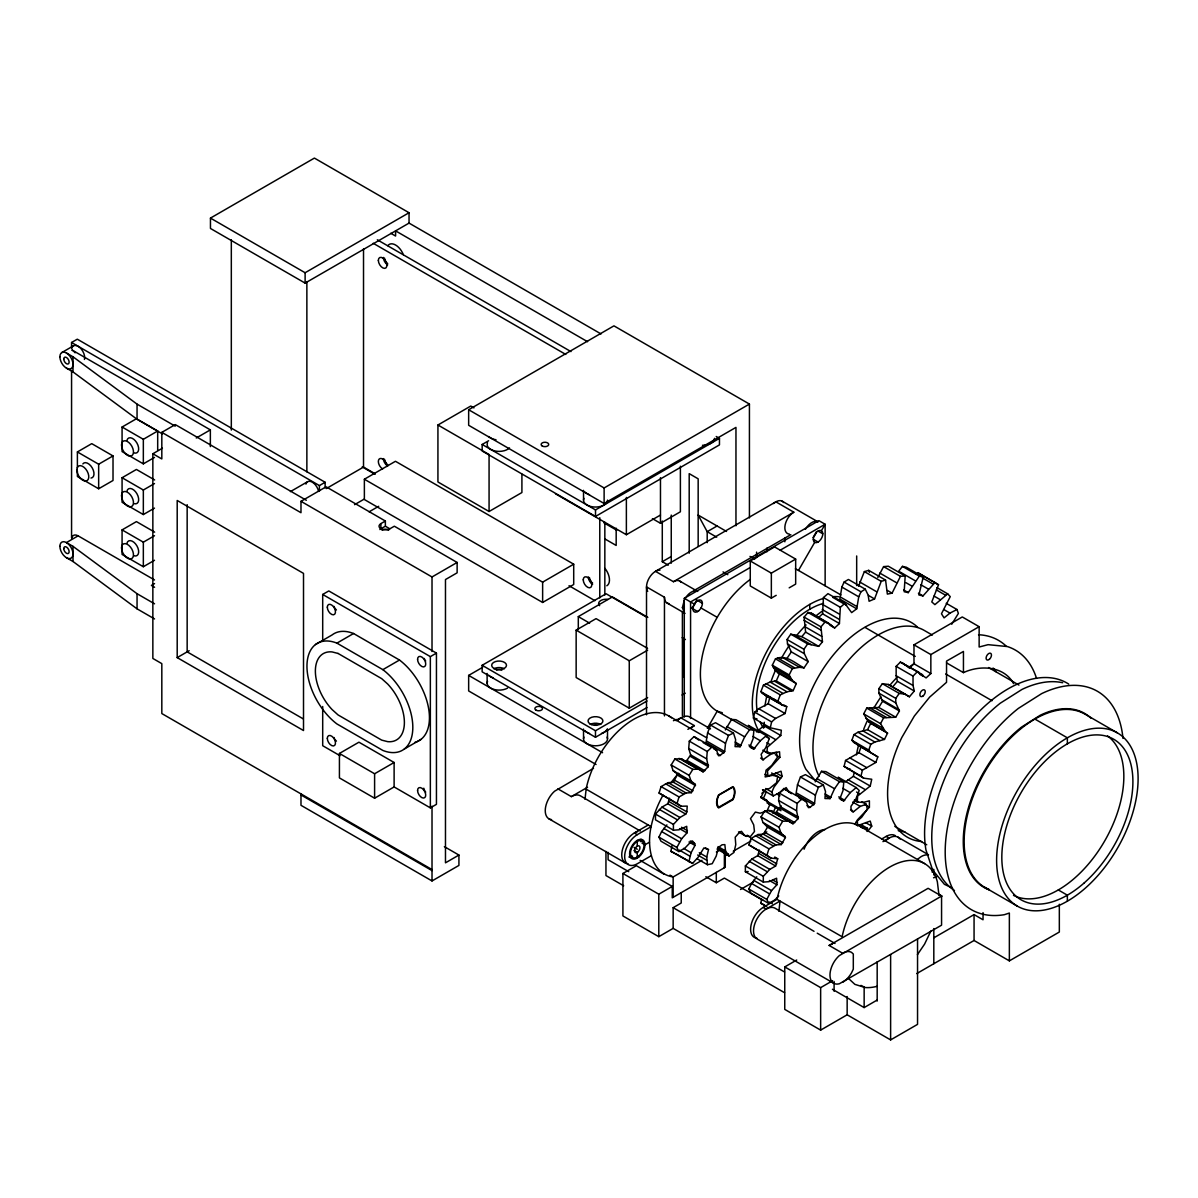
<?xml version="1.0" encoding="UTF-8"?>
<svg xmlns="http://www.w3.org/2000/svg" width="1198" height="1198" viewBox="0 0 1198 1198"><rect width="100%" height="100%" fill="white"/><g stroke="black" fill="none" stroke-linecap="round" stroke-linejoin="round"><path stroke-width="1.5" d="M725.314 729.956L731.619 719.414L735.961 719.728L753.901 730.091L753.123 738.642L750.262 746.159L750.906 747.672L753.841 749.049L760.356 740.738L766.316 735.677L769.311 738.567L765.777 747.657L761.119 754.381L762.632 759.951L770.329 754.485L776.334 752.359L777.442 757.331L771.722 765.417L766.046 770.179L765.163 776.963L772.56 775.331L777.592 776.439L776.648 782.638L769.76 788.344L764.024 790.366L760.91 797.778L766.735 800.324L769.91 804.532L767.049 810.896L760.146 813.202L755.369 812.094L750.487 818.623L753.707 824.898L754.47 831.487L750.173 836.908L744.482 835.395L741.502 831.337L739.75 832.041L735.198 837.222L735.767 844.65L733.97 852.452L729.013 855.971L717.048 849.068M815.209 781.86L821.499 771.317L825.856 771.632L843.796 781.995L843.018 790.53L840.157 798.048L840.801 799.575L843.736 800.938L850.251 792.642L856.211 787.58L859.206 790.455L855.672 799.545L851.014 806.284L850.939 808.351L852.527 811.84L853.5 811.72L860.224 806.389L866.229 804.262L867.337 809.234L861.617 817.306L855.926 822.083L855.147 824.359M729.013 855.971L725.524 850.909L724.85 844.605L722.065 844.8L718.456 847.405L716.239 856.046L712.211 863.698L707.449 864.716L706.745 857.019L708.497 849.592L703.9 847.944L698.149 857.244L692.579 863.399L670.91 851.359L671.958 845.818M818.983 617.12L822.577 613.81L823.46 597.562L827.968 593.654L844.83 603.388L851.643 612.612L856.72 608.809L858.741 596.814L860.958 591.812L865.27 589.191L868.101 594.957L869.089 601.261L874.555 598.94L881.219 581.33L885.577 580.087L887.344 594.103L892.076 593.145L900.462 576.343L905.194 575.968L904.176 591.722L908.264 592.621L919.315 576.118L923.239 576.987L918.911 594.987L923.014 595.9L934.949 582.557L938.513 584.774L931.789 601.935L934.889 604.646L947.693 593.849L950.254 596.634L941.463 613.765L944.069 617.869L949.984 613.106L956.977 609.512L958.385 613.406L951.751 624.233M830.064 625.311L834.662 627.962L839.439 623.544L840.337 607.311L844.83 603.388M784.151 789.033L788.748 791.683L786.143 787.58L780.227 792.342L773.234 795.936L771.812 792.043L774.043 787.056L782.099 776.394L781.036 771.227L767.963 776.034L767.454 771.018L779.868 757.331L779.539 751.775L770.179 753.302L766.855 752.569L767.394 747.178L780.782 735.497L781.336 730.241L770.299 727.8L771.617 721.915L775.555 718.441L785.079 713.514L786.757 706.67L782.579 705.322L777.742 701.384L780.287 694.885L786.951 691.785L793.136 690.677L796.296 683.579L792.118 680.179L789.168 674.953L792.342 668.589L799.5 667.301L804.023 667.885L808.186 661.596L791.324 651.862L787.505 643.97L787.086 639.537L790.77 634.176L801.821 636.617L805.61 632.095L804.113 617.105L808.021 612.463L811.346 613.196L828.207 622.93L834.662 627.962M790.77 634.176L807.647 643.91L818.683 646.351L822.472 641.829L820.974 626.839L824.898 622.196L828.207 622.93M867.681 831.382L871.74 826.141L870.227 821.079L857.633 825.647L857.259 820.061L869.404 807.242L869.404 800.833L863.099 802.435L857.259 802.046L857.633 796.026L870.227 786.053L871.74 779.254L863.623 778.146L844.111 766.361L845.548 760.445L858.966 752.688L860.943 747.148L851.898 740.319L853.949 734.599L857.978 732.263L867.592 729.672L884.468 739.421L887.568 733.116L868.236 721.361L863.698 713.903L866.738 708.108L878.838 707.464L895.7 717.213L899.428 710.998L895.76 702.882L895.76 698.374L899.249 693.417L905.209 694.196L909.417 696.772L914.314 691.036L913.026 685.481L913.026 676.091L917.219 671.853L926.099 677.933L930.846 673.531L930.846 654.572L979.14 626.689L979.14 647.01L988.095 644.674L1007.338 646.546A120.713 69.694 -60 0 1 1036.54 678.412M688.85 861.721L691.111 852.706L694.99 845.444L694.705 843.587L692.414 840.966L691.381 841.355L685.031 847.974L678.922 851.568L676.87 847.495L681.662 838.75L686.978 832.91L686.724 826.32L679.011 829.795L673.411 830.184L673.411 824.419L679.91 817.485L685.735 814.116L686.843 811.9L687.218 806.104L681.138 806.239L677.02 803.394L679.041 796.955L686.08 793.001L691.411 792.657L695.394 784.51L677.454 774.148L673.081 770.599L671.165 764.998L674.863 759.008L681.258 758.738L685.166 761.494L686.918 760.386L690.647 754.89L688.715 748.525L689.299 741.158L694.031 736.605L698.704 740.035M685.166 761.494L703.106 771.856L708.273 766.705L706.67 758.888L707.239 751.52L711.986 746.968L716.644 750.397L718.471 755.728L720.118 755.504L724.685 751.52L725.524 743.314L728.504 735.407L733.476 733.086L735.617 739.615L735.063 746.624L740.139 746.713L744.662 736.845L749.559 729.777L753.901 730.091M843.796 781.995L839.454 781.665L834.557 788.733L830.034 798.617L824.958 798.527L825.512 791.519L823.37 784.99L818.399 787.311L815.419 795.202L814.58 803.424L810.013 807.407L808.365 807.632L806.539 802.286L801.866 798.871L797.134 803.409L796.565 810.791L798.168 818.608L793.001 823.76L775.061 813.397L780.527 806.793L778.61 800.429L779.194 793.061L783.926 788.509L787.116 790.186M723.966 752.973L706.011 742.61L707.584 732.951L710.564 725.06L715.535 722.723L733.476 733.086M813.846 804.876L795.906 794.514L797.479 784.855L800.459 776.948L805.43 774.627L823.37 784.99M756.507 731.858L763.905 725.748L764.279 722.259M585.028 799.365L586.136 788.958A69.724 40.253 -60 0 1 623.08 726.782A69.724 40.253 -60 0 1 671.509 717.797M701.968 860.329L673.156 876.966C650.155 873.432 646.875 845.129 651.143 826.485A69.724 40.253 -60 0 1 663.018 795.173M684.283 612.717L682.396 607.611L684.283 600.303M756.926 938.199A17.82 10.288 -60 0 1 751.041 925.215A17.82 10.288 -60 0 1 763.216 907.41L777.098 899.204A69.724 40.253 -60 0 1 814.041 837.043A69.724 40.253 -60 0 1 862.485 828.058M778.91 911.304L780.003 901.091L766.136 909.087L763.216 907.41M867.008 831.442L867.487 828.342L861.512 824.883M865.27 589.191L848.409 579.458L844.096 582.078L841.865 587.065L839.843 599.075L856.72 608.809M766.78 906.721L760.805 903.262L761.584 899.099M673.411 830.184L655.471 819.821L655.471 814.056L661.955 807.123L667.795 803.753L669.562 798.182M778.73 895.909L774.926 899.878L768.802 903.472L766.765 899.384L771.542 890.638L776.873 884.813L776.604 878.224L768.906 881.683L763.306 882.087L745.366 871.725L745.366 865.959L751.85 859.026L757.69 855.657L759.457 850.086M763.306 882.087L763.306 876.322L769.79 869.389L775.63 866.019L777.727 858.756L771.033 858.127L748.96 844.934L750.981 838.495L758.034 834.542L763.366 834.197L781.306 844.56L785.439 837.507L780.916 832.865L762.976 822.502L761.059 816.901L764.758 810.896L771.153 810.642L793.001 823.76M845.414 781.89L853.365 776.319L854.114 772.905M770.299 727.8L753.422 718.066L754.74 712.181L758.678 708.692L768.217 703.765L769.895 696.937L765.717 695.589L760.865 691.65L763.426 685.151L770.089 682.036L776.274 680.943L793.136 690.677M863.623 778.146L860.973 776.094L862.41 770.179L875.843 762.437L877.805 756.881L853.29 742.161M858.502 586.316L864.357 571.596L868.715 570.353L885.577 580.087M932.119 872.114L932.957 869.299M681.138 806.239L659.065 793.031L661.086 786.607L668.14 782.653L673.471 782.294L691.411 792.657M771.033 858.127L766.9 855.297L768.921 848.858L775.975 844.904L781.306 844.56M870.152 751.895L868.76 750.053L870.811 744.332L874.84 742.011L884.468 739.421M776.274 680.943L779.434 673.845L775.256 670.446L772.306 665.204L775.48 658.84C786.038 654.003 795.262 663.437 804.023 667.885M766.391 791.668L763.081 799.081L779.943 808.83L781.261 805.85M772.92 813.143L775.795 806.688M877.835 577.496L883.6 566.609L888.332 566.22L905.194 575.968M930.861 931.056L924.586 944.114L917.428 954.641M678.922 851.568L660.967 841.206L658.93 837.132L661.625 831.562L666.897 824.883M768.802 903.472L750.861 893.109L748.825 889.036L751.52 883.45L756.792 876.786M673.471 782.294L677.454 774.148M763.366 834.197L767.499 827.159L762.976 822.502M867.592 729.672L870.706 723.382L868.236 721.361M885.097 731.094L880.56 723.652L883.615 717.842L895.7 717.213M707.314 728.339L717.213 711.178A81.269 46.917 -60 0 1 703.436 650.888A81.269 46.917 -60 0 1 750.352 579.353M795.337 568.885A81.269 46.917 -60 0 1 798.482 570.428L814.685 542.365M821.409 530.714A6.724 3.879 -60 0 0 813.457 537.767A6.724 3.879 -60 0 0 819.282 541.137A6.724 3.879 -60 0 0 821.409 530.714L825.137 524.26L818.863 520.636L684.283 598.326L684.283 716.988M878.838 707.464L882.567 701.264L878.883 693.148L878.883 688.64L882.372 683.684L888.347 684.462L905.209 694.196M695.394 784.51L691.021 780.961L689.105 775.361L692.818 769.371L699.213 769.101L703.106 771.856M780.916 832.865L779 827.264L782.698 821.259L789.093 821.004M787.161 658.151L791.324 651.862M685.031 598.76L686.888 596.035A12.684 7.323 -60 0 1 695.858 590.869L696.742 591.138M805.43 529.246L807.287 526.536A12.684 7.323 -60 0 1 816.257 521.355L818.114 521.924L782.234 501.213M808.186 661.596L804.367 653.719L803.948 649.271L807.647 643.91M923.239 576.987L906.362 567.253L902.453 566.384L898.665 571.206L915.527 580.955M888.347 684.462L892.54 687.038L897.452 681.303L896.149 675.747L896.149 666.358L900.357 662.105L918.986 672.333M909.222 668.199L913.984 663.797L913.984 644.838L962.279 616.955L979.14 626.689M916.23 574.351L918.072 572.824L934.949 582.557M908.848 667.391L914.478 663.288M917.953 858.966L921.202 856.585A17.82 10.288 -60 0 1 927.507 854.908M593.504 768.307L554.584 791.219A17.82 10.288 -60 0 0 545.36 808.71A17.82 10.288 -60 0 0 551.544 819.627M409.042 223.098L305.116 283.102L210.459 228.459L210.459 218.096L314.4 158.091L409.042 212.735L409.042 223.098L601.037 333.942M71.566 348.079L71.566 342.493L77.301 339.184L325.137 482.27L325.137 487.856M61.817 352.556L73.482 345.818M210.459 218.096L305.116 272.74L409.042 212.735M77.391 467.729L77.391 451.946L91.752 443.649L113.016 455.929L113.016 480.488L98.655 488.769L77.391 476.49L77.391 471.233M154.497 457.411L143.341 463.851L122.076 451.586L122.076 427.027L136.422 418.746L157.687 431.01L157.687 450.313M77.391 451.946L98.655 464.21L113.016 455.929M122.076 427.027L143.341 439.307L157.687 431.01M432.014 869.568L161.82 713.559L161.82 663.632L152.85 658.451L152.85 453.757L161.82 458.939L161.82 432.358L175.267 424.586L306.344 500.27M152.85 453.757L162.404 448.232M154.497 508.117L143.341 514.556L122.076 502.291L122.076 477.732L136.422 469.451L154.647 479.964M196.277 438.004L210.354 429.872L210.354 446.629M122.076 477.732L143.341 490.012L154.497 483.573M154.497 579.952L78.11 535.85L66.444 542.589L73.003 546.363L137.051 593.714L154.542 603.807M154.497 560.275L143.341 566.729L122.076 554.449L122.076 529.89L136.422 521.609L154.647 532.137M122.076 529.89L143.341 542.17L154.497 535.731M290.41 491.614L307.631 481.686M71.566 342.493L319.402 485.579L325.137 482.27M154.542 583.606L151.412 585.418L154.587 587.26M161.82 432.358L300.983 512.714L300.983 501.318L326.111 486.807L385.367 521.025L385.367 526.207L380.874 528.797A6.349 3.669 0 0 0 379.871 529.561M326.29 488.574L363.518 467.085L374.839 473.629M521.909 474.168L521.909 492.543L489.069 511.501L437.929 481.97L437.929 425.005L470.769 406.047L473.959 407.889M735.961 525.772L735.961 427.386L604.121 503.489L468.658 425.29L468.658 409.746L613.945 325.856L749.424 404.07L749.424 517.94M364.372 479.23L395.46 461.29L573.707 564.198L573.707 584.504L542.634 602.459L364.372 499.536L364.372 479.23L542.634 582.153L573.707 564.198M354.563 504.672L364.102 499.177M716.209 436.491L719.459 438.363L719.459 444.892L595.511 516.443L482.165 451.002L482.165 444.473L488.604 440.759M369.104 511.816L378.688 506.29M300.983 793.915L300.983 805.311L432.014 880.949L458.924 865.42L458.924 855.058L445.476 862.83L445.476 579.547L457.127 572.824L457.127 562.461L394.337 526.207L389.844 528.797A6.349 3.669 0 0 1 380.874 528.797A6.349 3.669 0 0 1 380.874 523.616L385.367 521.025M177.199 657.612L303.513 730.54L303.513 573.393L177.199 500.464L177.199 657.612L189.164 650.709M322.696 641.14L322.696 594.463L328.791 590.943L436.446 653.105L436.446 804.337L430.352 807.871L394.112 786.936L374.6 798.212L339.423 777.906L339.423 753.452L358.936 742.191L394.112 762.497L394.112 786.936M300.983 501.318L432.014 576.972L457.127 562.461M315.463 644.554L332.101 634.94A50.076 28.917 60 0 1 353.56 633.517L399.488 660.038A50.076 28.917 60 0 1 428.465 707.614A50.076 28.917 60 0 1 414.808 742.401M468.658 409.746L604.121 487.96L749.424 404.07M336.908 643.131L382.851 669.652A50.076 28.917 60 0 1 412.816 727.351A50.076 28.917 60 0 1 382.851 750.442L336.908 723.936A50.076 28.917 60 0 1 306.958 666.223A50.076 28.917 60 0 1 336.908 643.131L353.56 633.517M482.165 444.473L595.511 509.914L719.459 438.363M382.851 669.652L399.488 660.038M555.498 493.816L626.374 534.727L660.472 515.05M652.416 518.629L660.472 523.286L680.389 511.786L680.389 466.217M322.696 594.463L430.352 656.624L436.446 653.105M717.063 525.997L707.194 531.687L707.194 542.664M646.995 707.539L595.481 737.264L482.135 671.823L482.135 665.294L606.068 593.744L646.546 617.12M662.284 521.01L662.284 561.697L671.254 556.516M596.065 764.504L468.658 690.947L468.658 675.402L482.644 667.331M578.305 629.669L578.305 616.611L612.388 596.933L647.833 617.389M647.639 697.565L629.264 708.183L576.148 677.529L576.148 630.133L596.065 618.632L647.564 648.373M673.426 581.704L793.825 512.19L775.885 501.842L655.486 571.341L673.426 581.704A12.684 7.323 -60 0 1 681.198 582.393M404.295 749.035L420.932 739.421M339.423 753.452L374.6 773.758L394.112 762.497M693.612 590.779L790.83 534.637M776.214 595.331L771.347 598.131L750.262 585.957L750.262 560.964L774.582 546.932L795.667 559.092L795.667 584.1L789.183 587.844M749.843 567.732L690.572 601.965L690.572 718.5M780.272 550.167L825.137 524.26L825.137 585.807M682.396 607.611L684.283 606.517M750.262 560.964L771.347 573.138L795.667 559.092M576.148 630.133L629.264 660.787L647.639 650.185M482.135 665.294L595.481 730.75L646.995 701.01M682.066 695.02L685.271 693.178M676.046 720.657L680.898 717.857L694.361 725.614A17.82 10.288 -60 0 0 691.096 727.995M557.909 788.868L571.356 796.625L587.544 787.281M687.877 729.357L694.361 725.614M648.208 825.003L634.356 832.999L637.261 834.677L651.128 826.68L586.121 789.153M649.466 842.194L644.943 844.815L642.023 843.122M946.585 662.898L963.447 672.632C980.009 664.83 1004.089 665.893 1013.598 683.654M651.128 855.791L637.261 863.788A17.82 10.288 -60 0 1 624.667 856.51A17.82 10.288 -60 0 1 637.261 834.677M784.57 992.708L673.156 928.375L658.795 936.671L622.915 915.946L622.915 873.477L636.363 865.705L672.258 886.43L672.258 897.826L725.269 867.217L725.269 855.821L728.474 853.964M761.898 793.241L765.118 791.369L763.006 790.156M716.374 852.003L719.579 850.161M622.915 873.477L658.795 894.202L672.258 886.43M733.266 851.209L750.832 841.056M760.416 835.53L766.795 831.846M673.156 928.375L673.156 907.665L681.228 903.007L681.228 892.645M705.832 876.711L716.299 882.746L724.371 878.089L763.141 900.462M740.514 889.485L753.422 882.042M881.593 839.064L886.221 836.399A17.82 10.288 -60 0 1 895.131 835.515M882.971 841.625L889.141 838.076L886.221 836.399M917.548 939.052L917.548 1024.365L890.623 1039.909L847.151 1014.796L820.645 1030.115L784.75 1009.39L784.75 966.921L796.715 960.017M842.583 982.33A17.82 10.288 -60 0 0 851.493 972.926L853.305 969.152L853.305 954.012L851.493 952.335A17.82 10.288 -60 0 0 842.583 953.219L829.136 945.447L928.106 888.317L941.568 896.074L941.568 925.185L839.379 983.753A17.82 10.288 -60 0 1 829.974 975.052A17.82 10.288 -60 0 1 839.319 955.6L941.568 896.074M784.75 966.921L820.645 987.631L832.595 980.728M933.811 937.839L974.064 914.598L983.034 919.779L983.034 912.621M916.74 973.585L974.064 940.49L1009.36 960.871L1059.332 932.029L1059.332 904.28M832.43 989.263L864.147 1007.578L876.951 1000.18M933.542 877.775L936.911 876.622M745.366 871.725L748.166 871.53M846.746 768.412L849.996 768.846M867.487 828.342L862.455 827.234L857.963 824.643M753.422 718.066L757.001 718.86M722.319 712.75L717.213 711.178L732.951 720.268M670.91 851.359L674.639 853.051M760.805 903.262L764.534 904.939M952.47 888.092L944.398 884.304L932.598 869.988L925.934 849.891A117.988 68.121 -60 0 1 970.38 720.986A117.988 68.121 -60 0 1 1068.736 684.103M587.589 341.715L395.595 230.87L395.595 236.051L390.773 233.266M377.325 239.795L570.952 351.598M373.222 243.284L565.8 354.458M938.513 584.774L918.072 572.824M902.453 566.384L919.315 576.118M922.37 577.885L933.092 584.085M936.971 587.649L947.693 593.849M936.312 589.88L945.507 595.196M920.693 584.684L928.36 589.116M883.6 566.609L900.462 576.343M934.036 596.08L940.175 599.629M946.24 603.328L956.977 609.512M818.099 531.073L822.801 533.799M905.838 582.617L911.963 586.151M918.417 593.235L923.014 595.9M943.844 609.557L949.984 613.106M879.811 573.078L896.673 582.812M903.666 589.97L908.264 592.621M813.337 539.31L818.054 542.035M864.357 571.596L881.219 581.33M887.478 590.479L892.076 593.145M859.73 581.988L876.592 591.722M1117.375 732.862A100.033 57.759 -60 0 0 999.027 837.806A100.033 57.759 -60 0 0 1085.673 887.823A100.033 57.759 -60 0 0 1117.375 732.862L1084.909 714.113A100.033 57.759 -60 0 0 982.734 775.66A100.033 57.759 -60 0 0 989.398 889.575M868.43 595.406L874.555 598.94M844.096 582.078L860.958 591.812M932.329 635.075L924.257 630.418A92.201 53.236 -60 0 0 840.756 670.191A92.201 53.236 -60 0 0 819.073 776.214M988.575 667.541L1018.944 685.076M841.865 587.065L858.741 596.814M798.482 570.428L840.951 594.942M726.512 531.448L698.164 515.08L707.194 531.687L716.704 537.183M840.217 596.918L857.079 606.667M832.745 597.353L846.537 605.319M913.984 644.838L930.846 654.572M1034.892 719.07L1067.358 737.818L1067.358 743.823M823.46 597.562L840.337 607.311M749.993 556.396L754.74 559.137M865.106 627.438L915.257 656.399M945.671 673.965L992.034 700.725M822.442 604.346L839.304 614.08M822.232 609.542L839.094 619.276M913.984 663.797L930.846 673.531M822.577 613.81L839.439 623.544M900.357 662.105L922.715 674.803M919.959 674.399L923.029 676.166M831.577 625.551L811.346 613.196M808.021 612.463L824.898 622.196M896.149 666.358L913.026 676.091M804.113 617.105L820.974 626.839M723.038 571.925L727.8 574.666M803.948 620.294L820.81 630.028M896.149 675.747L913.026 685.481M804.846 626.644L821.708 636.378M897.452 681.303L914.314 691.036M805.61 632.095L822.472 641.829M892.54 687.038L909.417 696.772M437.929 425.005L489.069 454.521L489.069 511.501M801.821 636.617L818.683 646.351M603.837 522.777L616.745 530.235M882.372 683.684L899.249 693.417M794.349 634.97L811.226 644.704M662.284 561.697L668.259 565.156M878.883 688.64L895.76 698.374M787.086 639.537L803.948 649.271M878.883 693.148L895.76 702.882M679.775 581.075L697.715 591.438M787.505 643.97L804.367 653.719M604.9 538.935L616.176 545.449L616.176 528.183M881.908 699.812L898.77 709.545M882.567 701.264L899.428 710.998M696.128 599.674L702.402 603.298M873.761 707.209L890.638 716.943M684.283 598.326L694.286 604.106M701.01 607.985L717.213 617.344M782.638 657.567L799.5 667.301M869.583 707.748L886.445 717.482M866.738 708.108L883.615 717.842M697.655 611.534L691.366 607.91A6.724 3.879 -60 0 0 695.963 601.186M777.637 658.031L794.499 667.765M775.48 658.84L792.342 668.589M668.948 603.627A12.684 7.323 -60 0 1 664.456 597.248L646.516 586.885L646.516 714.787M863.698 713.903L880.56 723.652M667.091 603.058L685.031 613.406M865.899 718.396L882.761 728.129M772.306 665.204L789.168 674.953M870.706 723.382L887.568 733.116M773.309 667.511L790.171 677.244M775.256 670.446L792.118 680.179M777.981 672.962L796.296 683.579M862.994 730.915L879.856 740.649M774.372 681.078L791.234 690.812M857.978 732.263L874.84 742.011M770.089 682.036L786.951 691.785M766.121 683.669L782.983 693.402M853.949 734.599L870.811 744.332M682.171 637.68L685.421 639.552M763.426 685.151L780.287 694.885M851.898 740.319L868.76 750.053M857.409 744.842L877.805 756.881M760.865 691.65L777.742 701.384M772.965 698.704L780.632 703.121M783.702 704.903L786.757 706.67M761.988 693.178L778.85 702.927M765.717 695.589L782.579 705.322M858.966 752.688L875.843 762.437M569.035 585.732L594.927 600.692M362.23 466.906L375.064 474.318M768.217 703.765L785.079 713.514M849.906 757.93L866.768 767.663M758.678 708.692L775.555 718.441M845.548 760.445L862.41 770.179M754.74 712.181L771.617 721.915M844.111 766.361L860.973 776.094M1058.298 889.949L1067.358 895.176L1067.358 901.181M578.305 616.611L589.611 623.14M853.365 776.319L870.227 786.053M763.905 725.748L780.782 735.497M848.064 779.703L864.941 789.452M758.858 729.911L775.735 739.66M766.316 735.677L748.376 725.329L751.371 728.204M856.211 787.58L838.271 777.217L840.262 779.134M755.848 730.795L758.843 732.517M766.316 736.83L769.311 738.567M731.619 719.414L749.559 729.777M821.499 771.317L839.454 781.665M856.555 792.043L859.625 793.81M766.795 742.73L769.85 744.497M752.883 736.426L760.356 740.738M842.778 788.314L850.251 792.642M385.367 526.207L389.844 528.797M861.736 801.672L866.229 804.262M864.806 804.592L869.404 807.242M854.908 799.8L857.978 801.567M726.722 726.482L744.662 736.845M775.271 754.68L779.868 757.331M816.602 778.386L834.557 788.733M854.189 800.279L857.259 802.046M210.354 429.872L71.835 349.906A9.255 5.346 60 0 1 75.1 352.811M767.109 751.535L770.179 753.302M762.841 750.173L770.329 754.485M852.736 802.076L860.224 806.389M894.771 826.32L926.743 844.785M763.785 750.802L766.855 752.569M748.855 744.946L754.83 748.406M838.75 796.85L844.725 800.294M749.349 746.459L753.841 749.049M839.244 798.347L843.736 800.938M66.444 353.006L73.003 356.794L137.051 404.13L175.208 426.159M710.564 725.06L728.504 735.407M800.459 776.948L818.399 787.311M735.183 742.071L741.158 745.515M825.078 793.975L831.053 797.419M710.519 728.923L689.808 716.973A17.82 10.288 -60 0 0 677.634 720.223M760.61 758.094L763.605 759.817M850.505 809.983L853.5 811.72M898.051 837.192L928.525 854.788M984.861 887.389L1017.342 906.137M735.662 744.123L740.139 746.713M825.542 796.026L830.034 798.617M865.6 822.607L871.74 826.141M707.584 732.951L725.524 743.314M797.479 784.855L815.419 795.202M775.975 772.86L782.099 776.394M771.617 772.98L780.662 778.296M66.444 368.13L73.003 371.919L137.051 419.255L162.494 433.946M668.619 715.82L706.67 737.788M859.58 826.081L924.586 863.608M854.563 823.88L857.633 825.647M764.908 774.267L767.963 776.034M706.745 741.158L724.685 751.52M796.64 793.061L814.58 803.424M694.031 736.605L715.161 748.645M783.926 788.509L805.056 800.549M703.181 742.625L710.654 746.938M713.649 748.66L716.644 750.397M788.598 791.938L791.579 793.66M799.051 797.973L802.046 799.695M717.123 753.782L720.118 755.504M807.018 805.67L810.013 807.407M689.299 741.158L707.239 751.52M779.194 793.061L797.134 803.409M776.903 794.004L779.973 795.771M765.687 788.509L771.812 792.043M762.497 789.737L773.234 795.936M688.715 748.525L706.67 758.888M778.61 800.429L796.565 810.791M938.768 894.217L941.987 896.074M690.647 754.89L708.587 765.252M780.527 806.793L798.482 817.141M690.333 756.342L708.273 766.705M760.76 796.865L766.735 800.324M780.227 808.246L798.168 818.608M768.712 803.633L780.976 810.717M766.93 802.795L769.91 804.532M686.918 760.386L704.858 770.748M776.813 812.274L794.753 822.637M681.258 758.738L699.213 769.101M679.011 758.349L696.951 768.712M768.906 810.252L786.846 820.615M674.863 759.008L692.818 769.371M764.758 810.896L782.698 821.259M671.165 764.998L689.105 775.361M761.059 816.901L779 827.264M673.081 770.599L691.021 780.961M767.349 826.051L785.289 836.414M677.604 775.256L695.544 785.618M767.499 827.159L785.439 837.507M675.043 780.467L692.983 790.83M764.938 832.37L782.878 842.733M668.14 782.653L686.08 793.001M758.034 834.542L775.975 844.904M665.489 783.702L683.429 794.064M755.384 835.605L773.324 845.968M747.193 835.186L750.173 836.908M468.658 675.402L602.579 752.718M661.086 786.607L679.041 796.955M750.981 838.495L768.921 848.858M738.507 831.936L746.414 836.444M774.732 857.034L777.727 858.756M659.065 793.031L677.02 803.394M748.96 844.934L766.9 855.297M668.903 801.537L686.843 811.9M758.798 853.44L776.738 863.803M667.795 803.753L685.735 814.116M757.69 855.657L775.63 866.019M661.955 807.123L679.91 817.485M751.85 859.026L769.79 869.389M659.364 809.429L677.304 819.791M749.259 861.332L767.199 871.695M718.051 846.597L725.524 850.909M681.452 827.234L687.427 830.693M717.542 848.049L726.512 853.231M772.83 880.006L777.322 882.597M655.471 814.056L673.411 824.419M745.366 865.959L763.306 876.322M679.491 828.597L686.978 832.91M769.386 880.5L776.873 884.813M705.502 847.855L708.497 849.592M690.228 841.011L694.705 843.587M689 841.984L694.99 845.444M663.707 828.387L681.662 838.75M753.602 880.29L771.542 890.638M699.273 852.706L706.745 857.019M661.625 831.562L679.566 841.909M751.52 883.45L769.46 893.813M777.083 899.399L842.119 936.746A69.724 40.253 -60 0 1 889.725 867.067A69.724 40.253 -60 0 1 937.345 881.758L939.022 895.52M697.67 855.013L706.64 860.194M683.639 848.394L691.111 852.706M696.981 858.681L707.449 864.716M658.93 837.132L676.87 847.495M748.825 889.036L766.765 899.384M679.431 850.131L689.898 856.181M769.326 902.034L772.321 903.756M640.226 830.993L580.266 795.742A17.82 10.288 -60 0 0 571.356 796.625M814.011 931.325L775.046 908.204A17.82 10.288 -60 0 0 757.226 918.492A17.82 10.288 -60 0 0 757.226 939.082L833.718 983.244M817.246 933.197L835.006 943.455M676.136 853.904L692.579 863.399M634.042 847.375L637.261 849.232M634.042 850.475L637.261 852.347L637.261 858.097M669.981 875.124L673.156 876.966L673.156 897.302M860.973 985.4L865.076 987.511A69.724 40.253 -60 0 0 876.966 986.328M640.121 860.374L663.902 874.106M548.939 818.818L625.431 862.994M628.725 871.665L608.105 859.76L608.105 852.362M673.156 907.665L784.57 971.997M66.444 557.714L73.003 561.488L137.051 608.839L154.542 618.932M623.664 885.771L605.948 875.543L605.948 851.434M303.259 718.89L187.158 651.862L187.158 504.658M340.022 755.713L322.696 745.71L322.696 706.506M444.368 846.657L458.924 855.058M300.983 794.948L432.014 870.602M902.124 662.599L908.099 667.151M771.153 810.642L773.758 812.484M848.349 978.302L854.878 984.367L864.147 987.227L864.147 1007.578M815.164 780.482L805.91 769.251A92.62 53.476 -60 0 1 831.412 657.328A92.62 53.476 -60 0 1 917.683 627.288M868.715 570.353L869.419 572.33M1009.36 960.871L1009.36 913.041L1004.328 914.703A126.075 72.793 -60 0 1 945.492 843.332A126.075 72.793 -60 0 1 1018.375 708.392L1041.616 693.642A126.075 72.793 -60 0 1 1122.99 738.402M974.064 914.598L974.064 940.49M963.447 672.632L963.447 651.442L946.54 661.101L946.54 682.306L929.633 697.131L914.314 716.09L901.809 737.504A95.331 55.048 -60 0 0 921.726 841.535M933.811 869.419L933.811 874.959M933.811 928.585L933.811 963.731M890.623 954.596L890.623 1039.909M877.176 961.784L877.176 1001.064M856.675 555.962L856.675 585.567M847.151 996.526L847.151 1014.796M834.093 981.491L834.093 991.255M820.645 987.631L820.645 1030.115M809.743 604.421L809.743 609.228M784.855 538.097L784.855 541.796M771.347 573.138L771.347 598.131M766.915 548.07L766.915 551.769M756.597 552.113L756.597 557.684M724.371 852.931L724.371 867.726M716.299 872.384L716.299 882.746M698.164 546.168L698.164 478.826L689.194 473.644L689.194 553.191M683.264 637.845L683.264 677.005M682.396 612.028L682.396 715.55M671.254 515.08L671.254 563.18M664.456 597.248L664.456 715.88M660.472 477.747L660.472 523.286M658.795 894.202L658.795 936.671M637.261 840.382L637.261 846.132M629.264 660.787L629.264 708.183M626.374 497.44L626.374 534.727M607.506 729.088L607.506 738.852M604.84 522.328L604.84 594.972M604.121 487.96L604.121 503.489M599.779 517.701L599.779 597.892M595.511 509.914L595.511 516.443M595.481 730.75L595.481 737.264M583.531 490.356L583.531 500.12M583.531 729.088L583.531 738.852M542.634 582.153L542.634 602.459M487.122 673.441L487.122 683.204M432.014 576.972L432.014 651.517M432.014 806.194L432.014 880.949M430.352 656.624L430.352 807.871M380.874 523.616L380.874 528.797M374.6 773.758L374.6 798.212M363.518 248.87L363.518 467.085M319.402 485.579L319.402 491.165M306.868 281.575L306.868 471.817M305.116 272.74L305.116 283.102M231.319 239.84L231.319 430.067M143.341 439.307L143.341 463.851M143.341 490.012L143.341 514.556M143.341 542.17L143.341 566.729M137.051 404.13L137.051 419.255M137.051 593.714L137.051 608.839M98.655 464.21L98.655 488.769M73.003 356.794L73.003 371.919M73.003 546.363L73.003 561.488M71.566 370.407L71.566 537.887M71.79 348.229A9.255 5.346 60 0 1 79.802 347.51A9.255 5.346 60 0 1 84.444 359.445M71.79 537.812A9.255 5.346 60 0 1 78.11 535.85M305.939 484.097A9.255 5.346 60 0 1 312.259 482.135A9.255 5.346 60 0 1 318.593 491.39M382.072 530.28A3.804 2.201 0 0 1 388.661 530.28M126.943 440.325A8.431 4.867 60 0 1 136.916 443.005A8.431 4.867 60 0 1 134.251 452.994M126.943 543.203A8.431 4.867 60 0 1 136.916 545.869A8.431 4.867 60 0 1 134.251 555.857M126.943 491.045A8.431 4.867 60 0 1 136.916 493.711A8.431 4.867 60 0 1 134.251 503.699M82.857 463.926A8.431 4.867 60 0 1 92.246 467.924A8.431 4.867 60 0 1 91.003 478.047M425.709 661.026A5.765 3.339 60 0 1 424.212 658.436M336.443 609.962A5.765 3.339 60 0 1 333.957 606.338M336.443 741.113A5.765 3.339 60 0 1 335.455 740.064M334.616 738.837A5.765 3.339 60 0 1 333.957 737.474M425.709 792.178A5.765 3.339 60 0 1 423.807 788.209M599.644 605.679A7.428 4.283 0 0 1 600.183 600.932A7.428 4.283 0 0 1 607.985 599.389M493.831 668.798A7.428 4.283 0 0 1 504.328 668.798M590.24 724.446A7.428 4.283 0 0 1 600.722 724.446M647.714 591.378A12.684 7.323 -60 0 1 649.151 578.05A12.684 7.323 -60 0 1 659.978 570.143M789.347 534.113A12.684 7.323 -60 0 1 785.154 524.874A12.684 7.323 -60 0 1 793.825 512.19M773.564 503.534A12.684 7.323 -60 0 1 783.657 502.531M816.362 531.687A6.724 3.879 -60 0 1 812.993 537.513M763.605 728.174A75.369 43.517 -60 0 1 760.146 721.885M757.271 711.762A75.369 43.517 -60 0 1 823.535 603.373M759.083 731.319A81.269 46.917 -60 0 1 764.219 656.564A81.269 46.917 -60 0 1 823.011 598.551M833.479 596.634A81.269 46.917 -60 0 1 838.48 596.724M954.477 890.518A117.988 68.121 -60 0 1 935.923 805.071A117.988 68.121 -60 0 1 1000.24 703.226L1021.999 689.434A117.988 68.121 -60 0 1 1062.671 682.74M1091.108 718.276A100.512 58.028 -60 0 0 1040.149 715.296L1021.609 727.051A100.512 58.028 -60 0 0 965.588 819.342A100.512 58.028 -60 0 0 988.979 889.8M628.052 863.803A17.82 10.288 -60 0 1 622.705 848.708A17.82 10.288 -60 0 1 637.606 831.607M856.45 754.905A92.201 53.236 -60 0 1 858.681 744.677M863.638 729.432A92.201 53.236 -60 0 1 867.187 721.031M874.001 707.853A92.201 53.236 -60 0 1 880.934 696.907M889.785 685.331A92.201 53.236 -60 0 1 896.988 677.424M640.211 840.262A9.584 5.526 -60 0 1 640.9 841.745M632.604 856.121A9.584 5.526 -60 0 1 629.564 855.851M829.136 945.447A17.82 10.288 -60 0 1 832.385 944.069M885.876 840.457A17.82 10.288 -60 0 1 900.057 839.049M673.426 720.732A12.684 7.323 -60 0 1 677.918 719.519M804.068 849.217A22.957 13.253 -60 0 1 824.988 829.525M640.99 839.289A10.842 6.26 -60 0 1 641.754 840.981M632.364 857.259A10.842 6.26 -60 0 1 628.92 856.944M670.85 782.923A69.724 40.253 -60 0 1 678.712 773.309M978.556 634.745A120.713 69.694 -60 0 1 1006.14 646.066M993.052 668.035A95.331 55.048 -60 0 1 996.257 671.898M904.864 831.801A95.331 55.048 -60 0 1 898.26 830.678M1107.566 735.916A92.68 53.506 -60 0 1 1103.882 842.329A92.68 53.506 -60 0 1 1013.493 895.355M764.324 727.276A92.201 53.236 -60 0 1 764.069 723.487M764.968 705.966A92.201 53.236 -60 0 1 766.915 695.544M770.853 681.991A92.201 53.236 -60 0 1 775.51 670.221M781.261 658.586A92.201 53.236 -60 0 1 788.958 645.932M796.58 635.599A92.201 53.236 -60 0 1 806.059 624.922M816.437 615.502A92.201 53.236 -60 0 1 822.083 611.235M382.626 468.927A6.065 3.504 60 0 1 378.343 461.5A6.065 3.504 60 0 1 382.626 459.029A6.065 3.504 60 0 1 386.909 466.456M387.688 465.992A6.065 3.504 60 0 1 383.405 458.579M592.606 584.295A6.065 3.504 60 0 1 588.308 576.882M387.688 264.878A6.065 3.504 60 0 1 383.405 257.45M387.688 263.545A4.448 2.561 60 0 1 384.558 258.109M387.823 245.71A12.684 7.323 60 0 1 403.352 254.68M714.487 438.363A11.995 6.918 0 0 1 702.492 445.282M496.421 670.251A3.804 2.201 0 0 1 501.812 670.251M493.127 677.798A11.995 6.918 0 0 1 488.739 675.268M507.593 688.101A11.995 6.918 0 0 1 493.127 689.194A11.995 6.918 0 0 1 487.541 681.407M594.522 725.344A3.804 2.201 0 0 1 596.499 725.344M607.101 729.253A11.995 6.918 0 0 1 601.516 733.461M589.521 733.461A11.995 6.918 0 0 1 585.133 730.915M509.494 447.932A11.995 6.918 0 0 1 494.534 450.867A11.995 6.918 0 0 1 487.541 442.676M496.017 439.771A11.995 6.918 0 0 1 488.739 436.536M607.506 500.12A11.995 6.918 0 0 1 593.953 506.994A11.995 6.918 0 0 1 583.935 498.338M589.521 494.729A11.995 6.918 0 0 1 585.133 492.198M387.688 464.674A4.448 2.561 60 0 1 384.558 459.238M604.975 568.406A12.684 7.323 60 0 1 606.832 585.777M592.606 582.977A4.448 2.561 60 0 1 589.461 577.541M607.101 737.07A11.995 6.918 0 0 1 595.511 745.785A11.995 6.918 0 0 1 583.935 737.07M718.635 794.918L717.812 796.61A12.983 7.502 -60 0 0 717.812 807.212L718.635 807.961L732.906 799.725L733.715 798.033A12.983 7.502 -60 0 0 733.715 787.43L732.906 786.667L718.635 794.918M718.89 795.128L718.231 796.49A12.309 7.098 -60 0 0 718.231 806.539L718.89 807.138L732.652 799.186L733.311 797.823A12.309 7.098 -60 0 0 733.311 787.775L732.652 787.176L718.89 795.128M338.061 653.449L332.086 651.922A38.156 22.028 60 0 0 315.373 671.09A38.156 22.028 60 0 0 332.086 709.56L338.061 714.936L381.698 740.124L387.673 741.652A38.156 22.028 60 0 0 404.385 722.484A38.156 22.028 60 0 0 387.673 684.013L381.698 678.652L338.061 653.449M59.9 356.794A9.255 5.346 60 0 0 69.724 369.014A9.255 5.346 60 0 0 69.724 355.911A9.255 5.346 60 0 0 59.9 356.794M59.9 546.363A9.255 5.346 60 0 0 69.724 558.582A9.255 5.346 60 0 0 69.724 545.494A9.255 5.346 60 0 0 59.9 546.363M63.764 359.026A3.804 2.201 60 0 0 67.792 364.042A3.804 2.201 60 0 0 67.792 358.666A3.804 2.201 60 0 0 63.764 359.026M63.764 548.594A3.804 2.201 60 0 0 67.792 553.611A3.804 2.201 60 0 0 67.792 548.235A3.804 2.201 60 0 0 63.764 548.594M121.537 444.997A8.431 4.867 60 0 0 130.477 456.139A8.431 4.867 60 0 0 130.477 444.203A8.431 4.867 60 0 0 121.537 444.997M76.852 469.916A8.431 4.867 60 0 0 85.807 481.042A8.431 4.867 60 0 0 85.807 469.122A8.431 4.867 60 0 0 76.852 469.916M121.537 495.702A8.431 4.867 60 0 0 130.477 506.844A8.431 4.867 60 0 0 130.477 494.909A8.431 4.867 60 0 0 121.537 495.702M121.537 547.875A8.431 4.867 60 0 0 130.477 559.002A8.431 4.867 60 0 0 130.477 547.067A8.431 4.867 60 0 0 121.537 547.875M417.563 659.289A5.765 3.339 60 0 0 423.688 666.912A5.765 3.339 60 0 0 423.688 658.735A5.765 3.339 60 0 0 417.563 659.289M327.309 607.176A5.765 3.339 60 0 0 333.433 614.799A5.765 3.339 60 0 0 333.433 606.637A5.765 3.339 60 0 0 327.309 607.176M327.309 738.327A5.765 3.339 60 0 0 333.433 745.95A5.765 3.339 60 0 0 333.433 737.788A5.765 3.339 60 0 0 327.309 738.327M417.563 790.44A5.765 3.339 60 0 0 423.688 798.048A5.765 3.339 60 0 0 423.688 789.886A5.765 3.339 60 0 0 417.563 790.44M591.767 724.67A7.428 4.283 0 0 0 602.908 720.956A7.428 4.283 0 0 0 591.767 717.243A7.428 4.283 0 0 0 591.767 724.67M495.373 669.008A7.428 4.283 0 0 0 506.499 665.294A7.428 4.283 0 0 0 495.373 661.596A7.428 4.283 0 0 0 495.373 669.008M698.883 610.636A6.724 3.879 -60 0 0 701.01 600.228A6.724 3.879 -60 0 0 693.058 607.281A6.724 3.879 -60 0 0 698.883 610.636M639.253 856.645A10.842 6.26 -60 0 0 642.697 839.843A10.842 6.26 -60 0 0 629.863 851.224A10.842 6.26 -60 0 0 639.253 856.645M639.013 855.776A9.584 5.526 -60 0 0 642.053 840.936A9.584 5.526 -60 0 0 630.717 850.984A9.584 5.526 -60 0 0 639.013 855.776M637.965 851.838A3.804 2.201 -60 0 0 639.163 845.938A3.804 2.201 -60 0 0 634.67 849.936A3.804 2.201 -60 0 0 637.965 851.838M923.254 695.798A3.804 2.201 -60 0 0 924.452 689.898A3.804 2.201 -60 0 0 919.959 693.897A3.804 2.201 -60 0 0 923.254 695.798M989.473 659.214A3.804 2.201 -60 0 0 990.671 653.314A3.804 2.201 -60 0 0 986.179 657.313A3.804 2.201 -60 0 0 989.473 659.214M1084.325 882.806A92.68 53.506 -60 0 0 1113.706 739.241A92.68 53.506 -60 0 0 1004.059 836.459A92.68 53.506 -60 0 0 1084.325 882.806M378.343 260.385A6.065 3.504 60 0 0 384.768 268.367A6.065 3.504 60 0 0 384.768 259.801A6.065 3.504 60 0 0 378.343 260.385M583.246 579.802A6.065 3.504 60 0 0 589.671 587.799A6.065 3.504 60 0 0 589.671 579.233A6.065 3.504 60 0 0 583.246 579.802M542.23 446A3.804 2.201 0 0 0 548.594 445.012A3.804 2.201 0 0 0 543.937 442.332A3.804 2.201 0 0 0 542.23 446M536 710.144A3.804 2.201 0 0 0 542.365 709.156A3.804 2.201 0 0 0 537.692 706.461A3.804 2.201 0 0 0 536 710.144"/></g></svg>
